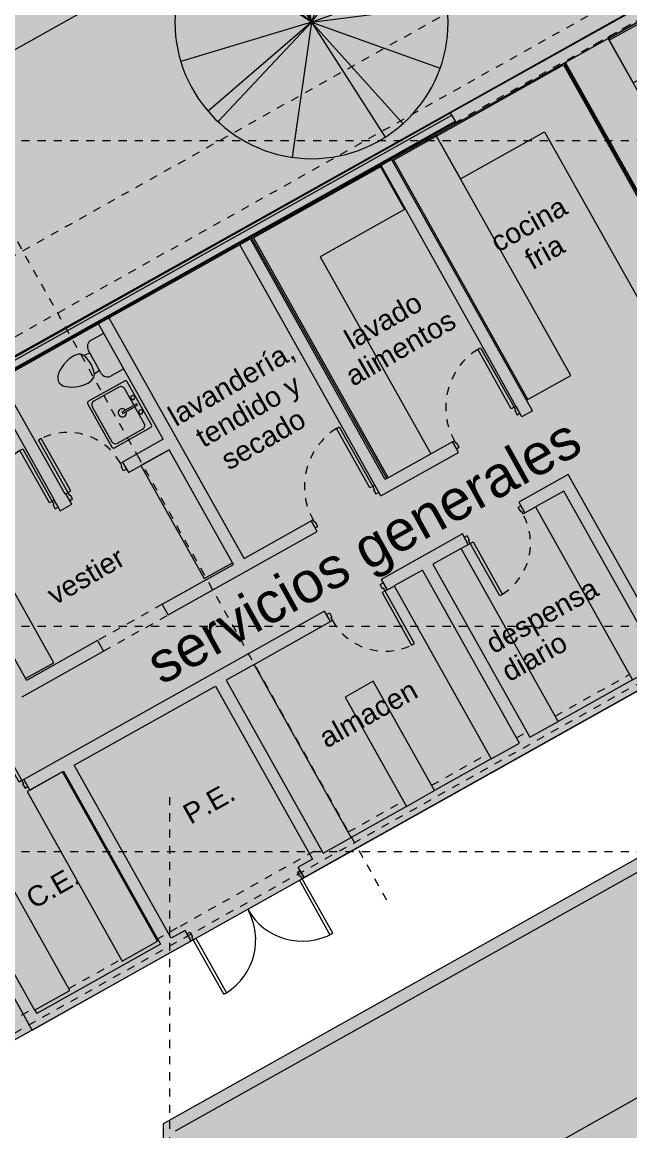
# Model space of a CAD drawing. Header units: metres. Extents: x -11.7 to 73.2, y 41.7 to 99.3.
# Drawn here: x 9.09 to 16.6, y 52.39 to 66.09 of the extents above; entities that cross this region are included whole.
import ezdxf

# ---------------------------------------------------------------- set-up
doc = ezdxf.new("R2010")
doc.units = ezdxf.units.M
for name, pattern in [('LineaDiscontinua-1_5mm', [0.003, 0.0015, -0.0015]), ('LíneaDeRejilla', [0.021, 0.012, -0.003, 0.003, -0.003]), ('Oculto', [0.006, 0.004, -0.002]), ('Overhead', [0.004, 0.0025, -0.0015])]:
    doc.linetypes.add(name, pattern=pattern)
for name, color, linetype, lineweight in [('A-DETL-GENF', 92, 'Continuous', 5), ('A-DETL-LNOC', 90, 'Oculto', 5), ('A-DETL-MEDM', 33, 'Continuous', 13), ('A-FLOR-PROY', 1, 'Overhead', 5), ('A-GENM', 13, 'Continuous', 5), ('A-MUEB', 31, 'Continuous', 5), ('A-MURO', 113, 'Continuous', 9), ('A-MURO-ACHU', 111, 'Continuous', 9), ('A-PISO', 51, 'Continuous', 9), ('A-PISO-ACHU', 8, 'Continuous', 9), ('A-PSAJ-ARBOL', 71, 'Continuous', 5), ('A-PUER', 31, 'Continuous', 5), ('A-PUER-MARC', 31, 'Continuous', 9), ('A-TEXT-NOTA', 2, 'Continuous', 5), ('A-VENT', 1, 'Continuous', 5), ('A-WALL', 113, 'Continuous', 18), ('H-HID-APAR', 6, 'Continuous', 5), ('S-REJI', 1, 'Continuous', 5)]:
    doc.layers.add(name, color=color, linetype=linetype, lineweight=lineweight)
doc.styles.add('Arial', font='Arial.ttf', dxfattribs={"height": 0.5})
doc.styles.add('Arial_3', font='Arial.ttf', dxfattribs={"height": 0.25})

# ---------------------------------------------------------------- blocks, each defined once
blk = doc.blocks.new('M_RPC Tree - Deciduous - Scarlet Oak - 6 mts-1356157-Nivel 1')
at = {"layer": 'A-PSAJ-ARBOL'}
for q in [(-0.239, 1.669), (-0.539, 1.598), (0.634, 1.563), (-0.848, 1.458), (1.032, 1.334), (-1.323, 1.046), (-1.409, 0.927), (1.585, 0.575), (1.673, 0.215), (-1.615, -0.485), (-1.277, -1.101), (-1.155, -1.229), (-0.24, -1.669), (0.91, -1.42), (1.129, -1.253), (1.587, -0.57)]:
    blk.add_line((0, 0), q, dxfattribs=at)
for start, end in [(360, 180), (180, 360)]:
    blk.add_arc((0, 0), 1.687, start, end, dxfattribs=at)
blk = doc.blocks.new('Puerta-Batiente-HojaLisa - 900x2200-1042010-Nivel 1')
at = {"layer": 'A-PUER'}
for p, q in [((-0.422, -0.919), (-0.422, -0.075)), ((-0.422, -0.075), (-0.382, -0.075)), ((-0.382, -0.075), (-0.382, -0.919)), ((-0.382, -0.919), (-0.422, -0.919))]:
    blk.add_line(p, q, dxfattribs=at)
at = {"layer": 'A-PUER', "linetype": 'LineaDiscontinua-1_5mm'}
blk.add_arc((-0.422, -0.075), 0.844, 272.7165, 0, dxfattribs=at)
at = {"layer": 'A-PUER-MARC'}
for p, q in [((-0.41, 0.025), (-0.45, 0.025)), ((-0.45, 0.025), (-0.45, -0.075)), ((-0.41, -0.035), (-0.41, 0.025)), ((0.45, 0.025), (0.41, 0.025)), ((0.41, 0.025), (0.41, -0.035)), ((0.45, -0.075), (0.45, 0.025)), ((-0.45, -0.075), (-0.422, -0.075)), ((-0.422, -0.075), (-0.422, -0.035)), ((-0.422, -0.035), (-0.41, -0.035)), ((0.41, -0.035), (0.422, -0.035)), ((0.422, -0.035), (0.422, -0.075)), ((0.422, -0.075), (0.45, -0.075))]:
    blk.add_line(p, q, dxfattribs=at)
blk = doc.blocks.new('Puerta-Batiente-HojaLisa - 800x2200-V6-Nivel 1')
at = {"layer": 'A-PUER'}
for p, q in [((-0.372, -0.819), (-0.372, -0.075)), ((-0.372, -0.075), (-0.332, -0.075)), ((-0.332, -0.075), (-0.332, -0.819)), ((-0.332, -0.819), (-0.372, -0.819))]:
    blk.add_line(p, q, dxfattribs=at)
at = {"layer": 'A-PUER', "linetype": 'LineaDiscontinua-1_5mm'}
blk.add_arc((-0.372, -0.075), 0.744, 273.0819, 0, dxfattribs=at)
at = {"layer": 'A-PUER-MARC'}
for p, q in [((-0.36, 0.025), (-0.4, 0.025)), ((-0.4, 0.025), (-0.4, -0.075)), ((-0.36, -0.035), (-0.36, 0.025)), ((0.4, 0.025), (0.36, 0.025)), ((0.36, 0.025), (0.36, -0.035)), ((0.4, -0.075), (0.4, 0.025)), ((-0.4, -0.075), (-0.372, -0.075)), ((-0.372, -0.075), (-0.372, -0.035)), ((-0.372, -0.035), (-0.36, -0.035)), ((0.36, -0.035), (0.372, -0.035)), ((0.372, -0.035), (0.372, -0.075)), ((0.372, -0.075), (0.4, -0.075))]:
    blk.add_line(p, q, dxfattribs=at)
blk = doc.blocks.new('Puerta-Batiente-HojaLisa - 900x1_400 Discapacitados-1536111-Nivel 1')
at = {"layer": 'A-PUER'}
for p, q in [((-0.422, -0.919), (-0.422, -0.075)), ((-0.422, -0.075), (-0.382, -0.075)), ((-0.382, -0.075), (-0.382, -0.919)), ((-0.382, -0.919), (-0.422, -0.919))]:
    blk.add_line(p, q, dxfattribs=at)
at = {"layer": 'A-PUER', "linetype": 'LineaDiscontinua-1_5mm'}
blk.add_arc((-0.422, -0.075), 0.844, 272.7165, 0, dxfattribs=at)
at = {"layer": 'A-PUER-MARC'}
for p, q in [((-0.41, 0.025), (-0.45, 0.025)), ((-0.45, 0.025), (-0.45, -0.075)), ((-0.41, -0.035), (-0.41, 0.025)), ((0.45, 0.025), (0.41, 0.025)), ((0.41, 0.025), (0.41, -0.035)), ((0.45, -0.075), (0.45, 0.025)), ((-0.45, -0.075), (-0.422, -0.075)), ((-0.422, -0.075), (-0.422, -0.035)), ((-0.422, -0.035), (-0.41, -0.035)), ((0.41, -0.035), (0.422, -0.035)), ((0.422, -0.035), (0.422, -0.075)), ((0.422, -0.075), (0.45, -0.075))]:
    blk.add_line(p, q, dxfattribs=at)
blk = doc.blocks.new('M_Opening-Door - 0915 x 2134mm-1638094-Nivel 1')
at = {"layer": 'A-DETL-GENF', "linetype": 'Overhead'}
for p, q in [((0.449, 0.075), (-0.466, 0.075)), ((-0.466, -0.075), (0.449, -0.075))]:
    blk.add_line(p, q, dxfattribs=at)
at = {"layer": 'A-DETL-MEDM'}
for p, q in [((-0.466, 0.075), (-0.466, -0.075)), ((0.449, -0.075), (0.449, 0.075))]:
    blk.add_line(p, q, dxfattribs=at)
blk = doc.blocks.new('Puerta-Batiente-HojaLisa - 800x2200-1180584-Nivel 1')
at = {"layer": 'A-PUER'}
for p, q in [((-0.332, 0.819), (-0.372, 0.819)), ((-0.372, 0.819), (-0.372, 0.075)), ((-0.332, 0.075), (-0.332, 0.819)), ((-0.372, 0.075), (-0.332, 0.075))]:
    blk.add_line(p, q, dxfattribs=at)
at = {"layer": 'A-PUER', "linetype": 'LineaDiscontinua-1_5mm'}
blk.add_arc((-0.372, 0.075), 0.744, 360, 86.9181, dxfattribs=at)
at = {"layer": 'A-PUER-MARC'}
for p, q in [((-0.4, -0.025), (-0.4, 0.075)), ((-0.4, 0.075), (-0.372, 0.075)), ((-0.372, 0.075), (-0.372, 0.035)), ((-0.372, 0.035), (-0.36, 0.035)), ((-0.36, 0.035), (-0.36, -0.025)), ((0.36, 0.035), (0.372, 0.035)), ((0.36, -0.025), (0.36, 0.035)), ((0.372, 0.035), (0.372, 0.075)), ((0.372, 0.075), (0.4, 0.075)), ((0.4, 0.075), (0.4, -0.025)), ((-0.36, -0.025), (-0.4, -0.025)), ((0.4, -0.025), (0.36, -0.025))]:
    blk.add_line(p, q, dxfattribs=at)
blk = doc.blocks.new('M_Toilet-Domestic-3D - M_Toilet-Domestic-3D-V30-Nivel 1')
at = {"layer": 'H-HID-APAR'}
for p, q in [((-0.253, 0.298), (-0.253, 0.474)), ((0.253, 0.474), (0.253, 0.298)), ((0.159, 0.204), (-0.159, 0.204)), ((-0.123, 0.204), (-0.132, 0.127)), ((-0.097, 0.14), (-0.132, 0.127)), ((-0.025, 0.152), (-0.097, 0.14)), ((0.025, 0.152), (-0.025, 0.152)), ((0.097, 0.14), (0.025, 0.152)), ((0.132, 0.127), (0.097, 0.14)), ((0.123, 0.204), (0.132, 0.127)), ((-0.188, 0.025), (-0.191, 0)), ((-0.191, 0), (-0.186, -0.051)), ((-0.184, 0.051), (-0.188, 0.025)), ((-0.177, 0.076), (-0.184, 0.051)), ((-0.163, 0.102), (-0.177, 0.076)), ((-0.132, 0.127), (-0.163, 0.102)), ((0.163, 0.102), (0.132, 0.127)), ((0.177, 0.076), (0.163, 0.102)), ((0.184, 0.051), (0.177, 0.076)), ((0.188, 0.025), (0.184, 0.051)), ((0.186, -0.051), (0.191, 0)), ((0.191, 0), (0.188, 0.025)), ((-0.186, -0.051), (-0.172, -0.102)), ((-0.172, -0.102), (-0.154, -0.152)), ((0.154, -0.152), (0.172, -0.102)), ((0.172, -0.102), (0.186, -0.051)), ((-0.154, -0.152), (-0.13, -0.203)), ((-0.13, -0.203), (-0.095, -0.254)), ((-0.095, -0.254), (-0.07, -0.279)), ((0.07, -0.279), (0.095, -0.254)), ((0.095, -0.254), (0.13, -0.203)), ((0.13, -0.203), (0.154, -0.152)), ((-0.07, -0.279), (-0.048, -0.292)), ((-0.048, -0.292), (-0.013, -0.305)), ((-0.013, -0.305), (0.013, -0.305)), ((0.013, -0.305), (0.048, -0.292)), ((0.048, -0.292), (0.07, -0.279))]:
    blk.add_line(p, q, dxfattribs=at)
for centre, start, end in [((-0.159, 0.298), 180, 270), ((0.159, 0.298), 270, 360)]:
    blk.add_arc(centre, 0.0946, start, end, dxfattribs=at)
blk = doc.blocks.new('M_Sink-Single-2D - 660 x 560mm-V9-Nivel 1')
at = {"layer": 'H-HID-APAR'}
for p, q in [((0.002, 0.65), (0.002, 0.14)), ((0.002, 0.65), (0.002, 0.14)), ((0.636, 0.675), (0.027, 0.675)), ((0.636, 0.675), (0.027, 0.675)), ((0.033, 0.592), (0.033, 0.236)), ((0.579, 0.643), (0.084, 0.643)), ((0.63, 0.236), (0.63, 0.592)), ((0.662, 0.14), (0.662, 0.65)), ((0.662, 0.14), (0.662, 0.65)), ((0.341, 0.356), (0.322, 0.356)), ((0.322, 0.356), (0.322, 0.147)), ((0.341, 0.147), (0.341, 0.356)), ((0.084, 0.185), (0.322, 0.185)), ((0.322, 0.147), (0.341, 0.147)), ((0.341, 0.185), (0.579, 0.185)), ((0.027, 0.115), (0.636, 0.115)), ((0.027, 0.115), (0.636, 0.115))]:
    blk.add_line(p, q, dxfattribs=at)
for centre, radius, start, end in [((0.027, 0.65), 0.0254, 90, 180), ((0.027, 0.65), 0.0254, 90, 180), ((0.084, 0.592), 0.0508, 90, 180), ((0.579, 0.592), 0.0508, 360, 90), ((0.636, 0.65), 0.0254, 0, 90), ((0.636, 0.65), 0.0254, 0, 90), ((0.332, 0.356), 0.0508, 360, 180), ((0.332, 0.356), 0.0508, 180, 259.1931), ((0.332, 0.356), 0.0508, 280.8069, 0), ((0.027, 0.14), 0.0254, 180, 270), ((0.027, 0.14), 0.0254, 180, 270), ((0.084, 0.236), 0.0508, 180, 270), ((0.23, 0.15), 0.0254, 360, 180), ((0.23, 0.15), 0.0254, 180, 0), ((0.433, 0.15), 0.0254, 360, 180), ((0.433, 0.15), 0.0254, 180, 360), ((0.579, 0.236), 0.0508, 270, 0), ((0.636, 0.14), 0.0254, 270, 360), ((0.636, 0.14), 0.0254, 270, 0)]:
    blk.add_arc(centre, radius, start, end, dxfattribs=at)
blk = doc.blocks.new('Puerta-Batiente-2Cuerpos-HojaEnCelosia - 1600x2200-1638897-Nivel 1')
at = {"layer": 'A-PUER'}
for p, q in [((-0.772, -0.847), (-0.772, -0.075)), ((-0.772, -0.075), (-0.732, -0.075)), ((-0.732, -0.075), (-0.732, -0.847)), ((0.732, -0.075), (0.732, -0.847)), ((0.772, -0.847), (0.772, -0.075)), ((-0.732, -0.847), (-0.772, -0.847)), ((0.732, -0.847), (0.772, -0.847))]:
    blk.add_line(p, q, dxfattribs=at)
for centre, start, end in [((-0.772, -0.075), 270, 0), ((0.772, -0.075), 180, 270)]:
    blk.add_arc(centre, 0.772, start, end, dxfattribs=at)
at = {"layer": 'A-PUER-MARC'}
for p, q in [((-0.8, 0.025), (-0.76, 0.025)), ((-0.8, -0.075), (-0.8, 0.025)), ((-0.76, 0.025), (-0.76, -0.035)), ((0.76, 0.025), (0.8, 0.025)), ((0.76, -0.035), (0.76, 0.025)), ((0.8, 0.025), (0.8, -0.075)), ((-0.772, -0.075), (-0.8, -0.075)), ((-0.772, -0.035), (-0.772, -0.075)), ((-0.76, -0.035), (-0.772, -0.035)), ((0.772, -0.035), (0.76, -0.035)), ((0.772, -0.075), (0.772, -0.035)), ((0.8, -0.075), (0.772, -0.075))]:
    blk.add_line(p, q, dxfattribs=at)
blk = doc.blocks.new('M_Counter Top-L Shaped - 600mm Depth-1771570-Nivel 1')
at = {"layer": 'A-MUEB'}
for p, q in [((2.202, 0), (-1.2, 0)), ((-1.2, 0), (-1.2, -3.997)), ((2.202, -0.625), (2.202, 0)), ((-1.181, -3.997), (-1.181, -0.019)), ((-1.181, -0.019), (2.202, -0.019)), ((-0.575, -3.997), (-0.575, -0.625)), ((-0.575, -0.625), (2.202, -0.625)), ((-1.2, -3.997), (-0.575, -3.997))]:
    blk.add_line(p, q, dxfattribs=at)
blk = doc.blocks.new('M_Counter Top - 600mm Depth-1647133-Nivel 1')
at = {"layer": 'A-MUEB'}
for p, q in [((2.204, 0), (-1.2, 0)), ((-1.2, 0), (-1.2, -0.625)), ((2.204, -0.625), (2.204, 0)), ((-1.2, -0.019), (2.204, -0.019)), ((-1.2, -0.625), (2.204, -0.625))]:
    blk.add_line(p, q, dxfattribs=at)
blk = doc.blocks.new('M_Counter Top-L Shaped - 600mm Depth-1647107-Nivel 1')
at = {"layer": 'A-MUEB'}
for p, q in [((2.211, 0), (-1.195, 0)), ((2.211, -0.625), (2.211, 0)), ((-1.181, -1.815), (-1.181, -0.019)), ((-1.181, -0.019), (2.211, -0.019)), ((-0.575, -1.815), (-0.575, -0.625)), ((-0.575, -0.625), (2.211, -0.625)), ((-1.195, -1.815), (-0.575, -1.815))]:
    blk.add_line(p, q, dxfattribs=at)
blk = doc.blocks.new('M_Counter Top - 600mm Depth-1647072-Nivel 1')
at = {"layer": 'A-MUEB'}
for p, q in [((-1.2, 0), (-1.2, -0.625)), ((2.191, -0.625), (2.191, 0)), ((-1.2, -0.019), (2.191, -0.019)), ((-1.2, -0.625), (2.191, -0.625))]:
    blk.add_line(p, q, dxfattribs=at)
blk = doc.blocks.new('M_Counter Top-L Shaped - 600mm Depth-1645287-Nivel 1')
at = {"layer": 'A-MUEB'}
for p, q in [((-1.181, 1.965), (-1.181, 0.019)), ((-0.575, 1.965), (-0.575, 0.625)), ((-0.575, 0.625), (1.25, 0.625)), ((1.25, 0.625), (1.25, 0)), ((-1.181, 0.019), (1.25, 0.019))]:
    blk.add_line(p, q, dxfattribs=at)
blk = doc.blocks.new('M_Counter Top-L Shaped - 600mm Depth-1647032-Nivel 1')
at = {"layer": 'A-MUEB'}
for p, q in [((-1.189, 1.815), (-0.575, 1.815)), ((-1.181, 1.815), (-1.181, 0.019)), ((-0.575, 1.815), (-0.575, 0.625)), ((-0.575, 0.625), (2.218, 0.625)), ((2.218, 0), (-1.189, 0)), ((-1.181, 0.019), (2.218, 0.019))]:
    blk.add_line(p, q, dxfattribs=at)
blk = doc.blocks.new('Ventana-1Cuerpo-Proyectante - 1000x500-1741206-Nivel 1')
at = {"layer": 'A-VENT'}
for p, q in [((-0.5, 0.075), (0.5, 0.075)), ((-0.5, 0.075), (-0.5, 0.045)), ((-0.5, 0.045), (0.5, 0.045)), ((0.5, 0.045), (0.5, 0.075))]:
    blk.add_line(p, q, dxfattribs=at)
blk = doc.blocks.new('Mueble-LinosNOind parametrizado - Mueble-LinosNOind parametrizado-1646237-Nivel 1')
at = {"layer": 'A-DETL-GENF'}
blk.add_hatch(color=256, dxfattribs=at).paths.add_polyline_path([(2.45, -0.4), (2.45, 0), (0, 0), (0, -0.4), (2.397, -0.4)], flags=0)
for p, q in [((2.45, 0), (0, 0)), ((0, 0), (0, -0.4)), ((2.45, -0.4), (2.45, 0)), ((0, -0.4), (2.45, -0.4))]:
    blk.add_line(p, q, dxfattribs=at)
blk = doc.blocks.new('Mueble-LinosNOind parametrizado - Mueble-LinosNOind parametrizado 2-1646648-Nivel 1')
at = {"layer": 'A-DETL-GENF'}
blk.add_hatch(color=256, dxfattribs=at).paths.add_polyline_path([(1.55, -0.4), (1.55, 0), (0, 0), (0, -0.4), (1.43, -0.4)], flags=0)
for p, q in [((1.55, 0), (0, 0)), ((0, 0), (0, -0.4)), ((1.55, -0.4), (1.55, 0)), ((0, -0.4), (1.55, -0.4))]:
    blk.add_line(p, q, dxfattribs=at)
blk = doc.blocks.new('Mueble-LinosNOind parametrizado - tableros electricos-1646737-Nivel 1')
at = {"layer": 'A-DETL-GENF'}
blk.add_hatch(color=256, dxfattribs=at).paths.add_polyline_path([(2.4, -0.5), (2.4, 0), (0, 0), (0, -0.5), (2.16, -0.5)], flags=0)
for p, q in [((2.4, 0), (0, 0)), ((0, 0), (0, -0.5)), ((2.4, -0.5), (2.4, 0)), ((0, -0.5), (2.4, -0.5))]:
    blk.add_line(p, q, dxfattribs=at)
blk = doc.blocks.new('Mueble-LinosNOind parametrizado - lockers-1646864-Nivel 1')
at = {"layer": 'A-DETL-GENF'}
blk.add_hatch(color=256, dxfattribs=at).paths.add_polyline_path([(1.6, -0.4), (1.6, 0), (0, 0), (0, -0.4), (1.516, -0.4)], flags=0)
for p, q in [((1.6, 0), (0, 0)), ((0, 0), (0, -0.4)), ((1.6, -0.4), (1.6, 0)), ((0, -0.4), (1.6, -0.4))]:
    blk.add_line(p, q, dxfattribs=at)

msp = doc.modelspace()

# ---------------------------------------------------------------- hatches: boundary and pattern name
at = {"layer": 'A-DETL-GENF'}
h = msp.add_hatch(color=7, dxfattribs=at)
h.paths.add_polyline_path([(4.917, 51.393), (7.972, 53.105), (7.582, 53.801), (6.404, 53.141), (6.493, 52.981), (6.45, 52.957), (6.336, 53.16), (7.558, 53.845), (7.167, 54.542), (5.99, 53.88), (6.086, 53.708), (6.043, 53.684), (5.922, 53.899), (7.273, 54.659), (8.173, 53.053), (12.576, 55.522), (12.502, 55.653), (12.677, 55.751), (11.479, 57.888), (9.734, 56.91), (10.932, 54.773), (11.107, 54.871), (11.18, 54.74), (9.215, 53.638), (7.869, 56.039), (8.417, 56.344), (8.49, 56.213), (8.509, 56.221), (9.682, 54.127), (9.25, 53.883), (9.272, 53.843), (10.802, 54.7), (9.604, 56.837), (9.188, 56.604), (9.114, 56.735), (12.827, 58.816), (12.9, 58.685), (11.959, 58.157), (13.157, 56.02), (13.837, 56.401), (13.079, 57.754), (13.428, 57.949), (14.186, 56.597), (14.884, 56.988), (13.686, 59.125), (13.598, 59.076), (13.524, 59.207), (14.528, 59.769), (14.601, 59.638), (14.514, 59.589), (15.712, 57.452), (16.628, 57.966), (15.43, 60.103), (15.299, 60.029), (15.225, 60.16), (15.836, 60.503), (17.107, 58.235), (18.821, 59.195), (17.55, 61.463), (17.681, 61.537), (18.952, 59.269), (20.806, 60.308), (20.5, 60.853), (20.631, 60.926), (20.937, 60.381), (22.18, 61.078), (20.982, 63.215), (19.739, 62.518), (20.191, 61.711), (20.06, 61.638), (19.535, 62.576), (21.039, 63.419), (22.311, 61.151), (25.037, 62.679), (23.839, 64.816), (21.898, 63.728), (21.824, 63.859), (23.895, 65.022), (23.455, 65.807), (22.91, 65.502), (22.837, 65.633), (23.382, 65.938), (21.638, 69.049), (1.261, 57.633), (1.268, 57.62), (2.145, 58.112), (2.219, 57.981), (1.462, 57.557), (2.834, 55.108), (3.003, 55.203), (3.028, 55.16), (2.859, 55.065), (3.347, 54.193), (4.816, 54.994), (4.292, 55.929), (6.019, 56.896), (6.833, 55.444), (6.702, 55.371), (5.962, 56.692), (5.244, 56.29), (5.738, 55.408), (5.766, 55.423), (5.79, 55.379), (5.546, 55.242), (5.521, 55.286), (5.695, 55.383), (5.201, 56.265), (4.496, 55.868), (5.021, 54.935), (3.421, 54.062), (4.18, 52.708), (4.616, 52.953), (4.64, 52.909), (4.204, 52.664), (4.547, 52.054), (4.982, 52.299), (5.007, 52.255), (4.571, 52.01), (4.857, 51.501)], flags=0)
h.paths.add_polyline_path([(10.327, 54.491), (9.153, 56.584), (9.589, 56.829), (10.763, 54.735), (10.699, 54.7)], flags=0)
h.paths.add_polyline_path([(4.052, 54.583), (3.559, 55.458), (3.55, 55.454), (3.526, 55.497), (3.769, 55.634), (3.794, 55.591), (3.602, 55.483), (4.095, 54.607)], flags=0)
h.paths.add_polyline_path([(6.313, 55.674), (6.288, 55.717), (6.445, 55.805), (6.47, 55.762), (6.337, 55.687)], flags=0)
h.paths.add_polyline_path([(7.429, 56.824), (6.621, 58.265), (6.624, 58.266), (6.551, 58.397), (6.547, 58.397), (5.69, 59.927), (5.708, 59.937), (5.634, 60.068), (5.748, 60.13), (7.486, 57.028), (8.235, 57.448), (8.308, 57.317), (7.472, 56.848)], flags=0)
h.paths.add_polyline_path([(4.108, 57.11), (4.083, 57.153), (5.308, 57.839), (5.332, 57.795), (4.127, 57.12)], flags=0)
h.paths.add_polyline_path([(15.363, 57.257), (15.363, 57.257), (15.363, 57.257)], flags=0)
h.paths.add_polyline_path([(5.448, 57.607), (4.517, 59.269), (4.648, 59.343), (5.506, 57.812), (5.766, 57.957), (5.839, 57.826), (5.498, 57.635)], flags=0)
h.paths.add_polyline_path([(3.79, 57.677), (3.668, 57.895), (3.712, 57.919), (3.713, 57.917), (4.9, 58.585), (4.924, 58.541), (3.737, 57.873), (3.834, 57.701)], flags=0)
h.paths.add_polyline_path([(9.093, 57.757), (9.02, 57.888), (9.015, 57.888), (7.35, 60.857), (7.482, 60.929), (8.279, 59.507), (8.79, 59.794), (8.864, 59.663), (8.701, 59.572), (9.483, 58.176), (9.134, 57.981), (9.147, 57.959), (10.025, 58.451), (10.098, 58.32), (9.114, 57.769)], flags=0)
h.paths.add_polyline_path([(3.407, 58.36), (3.285, 58.579), (3.329, 58.603), (3.451, 58.384)], flags=0)
h.paths.add_polyline_path([(10.897, 58.768), (10.823, 58.899), (11.702, 59.391), (11.689, 59.411), (11.341, 59.216), (10.559, 60.612), (10.404, 60.527), (10.33, 60.657), (10.834, 60.939), (10.036, 62.363), (10.167, 62.436), (11.832, 59.464), (12.661, 59.929), (12.734, 59.798), (10.982, 58.816)], flags=0)
h.paths.add_polyline_path([(9.561, 60.054), (9.488, 60.185), (9.491, 60.187), (8.693, 61.61), (8.823, 61.683), (9.622, 60.26), (9.633, 60.266), (9.706, 60.135), (9.622, 60.088)], flags=0)
h.paths.add_polyline_path([(13.52, 60.238), (11.78, 63.341), (11.911, 63.414), (13.577, 60.442), (14.406, 60.907), (14.479, 60.776), (13.577, 60.27)], flags=0)
h.paths.add_polyline_path([(15.264, 61.217), (13.525, 64.319), (13.656, 64.392), (15.395, 61.29)], flags=0)
h.paths.add_polyline_path([(14.456, 64.841), (14.383, 64.972), (17.211, 66.557), (17.285, 66.426), (14.503, 64.867)], flags=0)
h = msp.add_hatch(color=7, dxfattribs=at)
h.paths.add_polyline_path([(31.416, 54.567), (31.566, 54.567), (31.566, 54.467), (31.416, 54.467)], flags=0)
h.paths.add_polyline_path([(19.166, 54.567), (19.316, 54.567), (19.316, 54.467), (19.166, 54.467)], flags=0)
h.paths.add_polyline_path([(17.366, 54.567), (17.366, 54.467), (17.216, 54.467), (17.216, 54.567), (17.266, 54.567)], flags=0)
h.paths.add_polyline_path([(25.491, 48.267), (28.891, 48.267), (28.891, 48.402), (29.466, 48.402), (29.466, 51.062), (29.616, 51.062), (29.616, 48.402), (31.416, 48.402), (31.416, 50.162), (31.566, 50.162), (31.566, 48.267), (36.066, 48.267), (36.066, 48.417), (36.581, 48.417), (36.581, 48.267), (36.701, 48.267), (36.701, 55.917), (36.581, 55.917), (36.581, 55.767), (31.566, 55.767), (31.566, 55.467), (31.416, 55.467), (31.416, 54.567), (29.616, 54.567), (29.616, 55.467), (29.466, 55.467), (29.466, 55.767), (24.466, 55.767), (24.466, 48.342), (24.316, 48.342), (24.316, 55.767), (19.316, 55.767), (19.316, 55.467), (19.166, 55.467), (19.166, 54.567), (17.366, 54.567), (17.366, 55.467), (17.216, 55.467), (17.216, 55.767), (17.003, 55.767), (10.985, 52.394), (10.985, 48.417), (12.816, 48.417), (12.816, 48.267), (17.216, 48.267), (17.216, 51.062), (17.366, 51.062), (17.366, 48.402), (19.166, 48.402), (19.166, 50.162), (19.316, 50.162), (19.316, 48.402), (19.841, 48.402), (19.841, 48.267), (25.441, 48.267)], flags=0)
h.paths.add_polyline_path([(19.316, 50.962), (19.166, 50.962), (19.166, 53.677), (19.316, 53.677), (19.316, 51.062)], flags=0)
h.paths.add_polyline_path([(31.566, 50.962), (31.416, 50.962), (31.416, 53.677), (31.566, 53.677), (31.566, 51.062)], flags=0)
h.paths.add_polyline_path([(17.216, 51.862), (17.216, 53.677), (17.366, 53.677), (17.366, 51.862), (17.266, 51.862)], flags=0)
h.paths.add_polyline_path([(29.616, 51.862), (29.466, 51.862), (29.466, 53.677), (29.616, 53.677), (29.616, 52.471)], flags=0)
h.paths.add_polyline_path([(29.616, 54.467), (29.466, 54.467), (29.466, 54.567), (29.616, 54.567)], flags=0)
at = {"layer": 'A-MURO-ACHU'}
for points in [[(15.666, 65.519), (17.285, 66.426), (17.211, 66.557), (15.594, 65.651), (15.628, 65.589)], [(13.648, 64.1), (13.778, 64.173), (13.656, 64.392), (13.525, 64.319), (13.584, 64.213)], [(15.264, 61.217), (15.395, 61.29), (13.778, 64.173), (13.648, 64.1), (15.15, 61.42)], [(11.903, 63.122), (12.034, 63.195), (11.911, 63.414), (11.78, 63.341), (11.839, 63.235)], [(13.446, 60.369), (13.577, 60.442), (12.034, 63.195), (11.903, 63.122), (12.823, 61.481)], [(10.158, 62.144), (10.289, 62.218), (10.167, 62.436), (10.036, 62.363), (10.142, 62.173)], [(11.702, 59.391), (11.832, 59.464), (10.289, 62.218), (10.158, 62.144), (11.69, 59.412)], [(9.491, 60.187), (9.622, 60.26), (8.946, 61.465), (8.815, 61.391), (9.479, 60.208)], [(9.016, 57.886), (9.147, 57.959), (7.603, 60.712), (7.473, 60.639), (8.962, 57.981)], [(16.977, 58.161), (17.107, 58.235), (15.836, 60.503), (15.705, 60.429), (16.955, 58.2)], [(15.233, 57.184), (15.363, 57.257), (14.165, 59.394), (14.035, 59.321), (15.232, 57.185)], [(12.677, 55.751), (12.808, 55.824), (11.61, 57.962), (11.479, 57.888), (12.668, 55.767)], [(10.802, 54.7), (10.932, 54.773), (9.734, 56.91), (9.604, 56.837), (10.763, 54.769)], [(10.985, 52.394), (17.003, 55.767), (16.696, 55.767), (10.985, 52.566), (10.985, 52.471)], [(10.835, 47.467), (10.985, 47.468), (10.985, 52.566), (10.835, 52.482), (10.835, 47.468)]]:
    msp.add_hatch(color=256, dxfattribs=at).paths.add_polyline_path(points, flags=0)
h = msp.add_hatch(color=256, dxfattribs=at)
h.paths.add_polyline_path([(1.331, 57.483), (2.219, 57.981), (2.145, 58.112), (1.258, 57.614), (1.29, 57.557)], flags=0)
h.paths.add_polyline_path([(5.708, 59.937), (5.821, 60), (5.745, 60.13), (5.634, 60.068), (5.693, 59.963)], flags=0)
h.paths.add_polyline_path([(14.456, 64.841), (15.666, 65.519), (15.594, 65.651), (14.383, 64.972), (14.442, 64.867)], flags=0)
h = msp.add_hatch(color=256, dxfattribs=at)
h.paths.add_polyline_path([(9.215, 53.638), (11.18, 54.74), (11.107, 54.871), (9.141, 53.769)], flags=0)
h.paths.add_polyline_path([(12.576, 55.522), (25.11, 62.548), (25.037, 62.679), (12.502, 55.653)], flags=0)
h = msp.add_hatch(color=256, dxfattribs=at)
h.paths.add_polyline_path([(7.56, 56.897), (8.308, 57.317), (8.235, 57.448), (7.486, 57.028)], flags=0)
h.paths.add_polyline_path([(9.093, 57.757), (10.098, 58.32), (10.025, 58.451), (9.02, 57.888), (9.026, 57.877)], flags=0)
h.paths.add_polyline_path([(10.897, 58.768), (12.734, 59.798), (12.661, 59.929), (10.823, 58.899), (10.87, 58.816)], flags=0)
h.paths.add_polyline_path([(13.52, 60.238), (14.479, 60.776), (14.406, 60.907), (13.446, 60.369)], flags=0)
h = msp.add_hatch(color=256, dxfattribs=at)
h.paths.add_polyline_path([(8.352, 59.376), (8.864, 59.663), (8.79, 59.794), (8.279, 59.507)], flags=0)
h.paths.add_polyline_path([(9.561, 60.054), (9.706, 60.135), (9.633, 60.266), (9.488, 60.185), (9.491, 60.181)], flags=0)
h.paths.add_polyline_path([(10.404, 60.527), (10.907, 60.809), (10.834, 60.939), (10.33, 60.657)], flags=0)
h = msp.add_hatch(color=256, dxfattribs=at)
h.paths.add_polyline_path([(14.165, 59.394), (14.601, 59.638), (14.528, 59.769), (14.091, 59.525)], flags=0)
h.paths.add_polyline_path([(15.299, 60.029), (15.779, 60.298), (15.705, 60.429), (15.225, 60.16)], flags=0)
h = msp.add_hatch(color=256, dxfattribs=at)
h.paths.add_polyline_path([(9.141, 53.769), (9.272, 53.843), (9.249, 53.884), (9.246, 53.883), (8.073, 55.976), (8.074, 55.98), (8, 56.112), (7.869, 56.039), (9.078, 53.883)], flags=0)
h.paths.add_polyline_path([(7.429, 56.824), (7.56, 56.897), (5.943, 59.781), (5.812, 59.708), (6.548, 58.396), (6.551, 58.397), (6.624, 58.266), (6.621, 58.265), (7.314, 57.028)], flags=0)
h = msp.add_hatch(color=256, dxfattribs=at)
h.paths.add_polyline_path([(8.074, 55.98), (8.49, 56.213), (8.417, 56.344), (8.001, 56.111), (8.073, 55.982)], flags=0)
h.paths.add_polyline_path([(9.188, 56.604), (12.9, 58.685), (12.827, 58.816), (9.114, 56.735), (9.153, 56.666)], flags=0)
h.paths.add_polyline_path([(13.598, 59.076), (14.165, 59.394), (14.091, 59.525), (13.524, 59.207)], flags=0)
at = {"layer": 'A-PISO-ACHU'}
h = msp.add_hatch(color=256, dxfattribs=at)
h.paths.add_polyline_path([(-5.714, 41.658), (19.599, 41.658), (19.605, 42.464), (40.933, 42.478), (40.946, 41.658), (44.914, 41.658), (44.914, 42.48), (49.914, 42.481), (49.914, 42.473), (54.904, 42.467), (54.904, 41.658), (54.914, 41.658), (54.914, 42.487), (58.671, 42.49), (57.849, 43.512), (57.759, 43.633), (57.679, 43.76), (57.608, 43.893), (57.547, 44.031), (57.497, 44.173), (57.458, 44.319), (57.43, 44.467), (57.413, 44.616), (57.408, 44.767), (57.416, 57.285), (57.416, 79.65), (59.917, 86.617), (59.925, 86.624), (59.917, 86.63), (59.917, 92.022), (59.937, 92.025), (59.938, 92.176), (59.913, 92.171), (59.911, 92.211), (59.893, 92.408), (59.857, 92.628), (59.826, 92.772), (59.775, 92.954), (59.72, 93.115), (59.744, 93.126), (59.671, 93.306), (59.587, 93.481), (59.489, 93.654), (59.488, 93.656), (59.386, 93.814), (59.271, 93.971), (59.146, 94.12), (59.012, 94.261), (58.87, 94.394), (58.719, 94.517), (58.562, 94.631), (58.397, 94.735), (58.227, 94.828), (58.05, 94.911), (57.87, 94.983), (57.685, 95.043), (57.496, 95.092), (57.305, 95.129), (57.079, 95.156), (56.886, 95.167), (56.707, 95.167), (56.506, 95.154), (56.311, 95.129), (56.119, 95.092), (55.93, 95.043), (55.744, 94.983), (55.563, 94.911), (55.393, 94.831), (25.532, 78.496), (-2.224, 62.875), (-2.521, 62.641), (-2.81, 62.398), (-3.092, 62.145), (-3.365, 61.884), (-3.63, 61.615), (-3.887, 61.338), (-4.184, 60.991), (-4.425, 60.691), (-4.656, 60.384), (-4.861, 60.093), (-5.072, 59.772), (-5.273, 59.444), (-5.464, 59.111), (-5.601, 58.856), (-5.77, 58.518), (-5.928, 58.175), (-6.075, 57.827), (-6.227, 57.429), (-6.336, 57.118), (26.988, 75.873), (54.461, 90.902), (54.461, 90.864), (54.482, 90.875), (54.482, 87.45), (54.461, 87.439), (54.461, 46.001), (-5.712, 46.001)], flags=0)
h.paths.add_polyline_path([(67.406, 45.89), (67.409, 50.912), (73.16, 50.909), (73.16, 51.904), (68.416, 51.907), (68.415, 93.643), (68.405, 93.658), (68.398, 93.655), (66.287, 95.202), (66.248, 95.297), (66.229, 95.323), (66.151, 95.451), (66.084, 95.584), (66.026, 95.722), (65.979, 95.864), (65.943, 96.009), (65.938, 96.009), (65.891, 96.157), (65.918, 96.156), (65.916, 97.029), (65.889, 97.163), (69.835, 99.325), (65.321, 99.325), (65.213, 99.199), (65.126, 99.017), (65.053, 98.836), (64.992, 98.651), (64.944, 98.462), (64.907, 98.27), (64.884, 98.083), (64.892, 96.089), (64.918, 95.908), (64.958, 95.718), (65.01, 95.53), (65.075, 95.346), (65.151, 95.167), (65.238, 94.993), (65.337, 94.825), (65.447, 94.664), (65.566, 94.511), (67.438, 93.14), (67.412, 55.141), (65.53, 53.447), (65.421, 53.313), (65.321, 53.172), (65.231, 53.023), (65.157, 52.879), (65.108, 52.773), (65.051, 52.623), (65.004, 52.469), (64.968, 52.313), (64.941, 52.154), (64.926, 51.995), (64.92, 50.253), (64.92, 49.186), (64.917, 49.186), (64.913, 47.95), (64.976, 47.772), (65.051, 47.597), (65.137, 47.428), (65.233, 47.265), (65.34, 47.108), (65.456, 46.957), (65.581, 46.815), (65.715, 46.681), (65.858, 46.555), (66.008, 46.439), (66.165, 46.333), (66.328, 46.236), (66.498, 46.151), (66.672, 46.076), (66.851, 46.012), (67.033, 45.96), (67.218, 45.919)], flags=0)
h.paths.add_polyline_path([(20.152, 57.717), (49.236, 57.717), (49.236, 71.036), (27.997, 59.062), (26.695, 61.379), (20.172, 57.728)], flags=0)
h.paths.add_polyline_path([(-9.942, 67.27), (-9.634, 67.277), (-9.331, 67.295), (-9.026, 67.325), (-8.723, 67.366), (-8.422, 67.419), (22.136, 84.617), (49.022, 99.325), (42.771, 99.325), (20.68, 87.24), (-11.749, 68.989), (-11.749, 67.478), (-11.725, 67.475), (-11.434, 67.435), (-11.123, 67.378), (-10.839, 67.317), (-10.554, 67.291), (-10.248, 67.275)], flags=0)
h = msp.add_hatch(color=256, dxfattribs=at)
h.paths.add_polyline_path([(36.012, 46.001), (54.461, 46.001), (54.461, 47.467), (53.111, 47.467), (53.111, 48.267), (31.566, 48.267), (31.566, 48.252), (28.891, 48.252), (28.891, 48.267), (19.841, 48.267), (19.841, 48.252), (17.216, 48.252), (17.216, 48.267), (12.185, 48.267), (12.185, 47.467), (10.835, 47.468), (10.835, 49.341), (7.078, 47.231), (1.251, 57.627), (54.482, 87.45), (54.482, 90.875), (26.928, 75.839), (-5.708, 57.472), (-5.685, 46.001), (30.706, 46.001)], flags=0)
h.paths.add_polyline_path([(54.311, 47.617), (54.311, 48.267), (53.261, 48.267), (53.261, 47.617)], flags=0)

# ---------------------------------------------------------------- linework, layer by layer
at = {"layer": 'A-DETL-LNOC'}
for p, q in [((0.996, 57.315), (42.169, 80.395)), ((16.149, 65.809), (21.731, 68.939)), ((15.675, 57.518), (16.591, 58.032)), ((15.196, 57.25), (15.326, 57.323)), ((14.149, 56.663), (14.847, 57.054)), ((13.12, 56.086), (13.8, 56.468)), ((11.046, 54.924), (12.771, 55.891)), ((10.75, 54.758), (11.046, 54.924)), ((9.668, 54.152), (10.314, 54.513)), ((-6.617, 45.023), (9.232, 53.907))]:
    msp.add_line(p, q, dxfattribs=at)
at = {"layer": 'A-FLOR-PROY'}
msp.add_line((44.077, 82.871), (-1.628, 57.251), dxfattribs=at)
at = {"layer": 'A-MURO'}
for p, q in [((5.766, 60.104), (14.399, 64.943)), ((6.532, 60.571), (14.383, 64.972)), ((14.448, 64.855), (5.815, 60.016))]:
    msp.add_line(p, q, dxfattribs=at)
at = {"layer": 'A-PISO'}
for p, q in [((1.251, 57.627), (54.482, 87.45)), ((26.988, 75.873), (-6.336, 57.118)), ((25.241, 62.621), (8.173, 53.053)), ((10.985, 49.597), (17.216, 53.101))]:
    msp.add_line(p, q, dxfattribs=at)
at = {"layer": 'A-WALL'}
for p, q in [((17.211, 66.557), (14.383, 64.972)), ((17.285, 66.426), (14.456, 64.841)), ((14.442, 64.867), (14.383, 64.972)), ((15.395, 61.29), (13.656, 64.392)), ((15.264, 61.217), (13.525, 64.319)), ((13.52, 60.238), (11.78, 63.341)), ((13.577, 60.442), (11.911, 63.414)), ((25.241, 62.622), (12.576, 55.522)), ((10.834, 60.939), (10.036, 62.363)), ((11.832, 59.464), (10.167, 62.436)), ((9.622, 60.26), (8.823, 61.683)), ((9.491, 60.187), (8.693, 61.61)), ((15.395, 61.29), (15.264, 61.217)), ((10.834, 60.939), (10.33, 60.657)), ((14.406, 60.907), (13.577, 60.442)), ((14.479, 60.776), (14.406, 60.907)), ((10.404, 60.527), (10.907, 60.809)), ((13.52, 60.238), (14.479, 60.776)), ((10.33, 60.657), (10.404, 60.527)), ((15.836, 60.503), (15.225, 60.16)), ((17.107, 58.235), (15.836, 60.503)), ((9.491, 60.187), (9.488, 60.185)), ((9.488, 60.185), (9.561, 60.054)), ((9.561, 60.054), (9.706, 60.135)), ((9.633, 60.266), (9.622, 60.26)), ((9.706, 60.135), (9.633, 60.266)), ((15.225, 60.16), (15.299, 60.029)), ((15.299, 60.029), (15.43, 60.103)), ((11.832, 59.464), (12.661, 59.929)), ((12.734, 59.798), (12.661, 59.929)), ((10.897, 58.768), (12.734, 59.798)), ((14.528, 59.769), (13.524, 59.207)), ((14.601, 59.638), (14.528, 59.769)), ((14.514, 59.589), (14.601, 59.638)), ((10.823, 58.899), (11.702, 59.391)), ((11.702, 59.391), (11.69, 59.412)), ((13.524, 59.207), (13.598, 59.076)), ((13.598, 59.076), (13.686, 59.125)), ((12.827, 58.816), (9.114, 56.735)), ((12.9, 58.685), (12.827, 58.816)), ((11.959, 58.157), (12.9, 58.685)), ((10.025, 58.451), (9.147, 57.959)), ((9.093, 57.757), (10.098, 58.32)), ((9.147, 57.959), (9.134, 57.981)), ((16.628, 57.966), (15.712, 57.452)), ((9.734, 56.91), (11.479, 57.888)), ((11.479, 57.888), (12.677, 55.751)), ((14.884, 56.988), (14.186, 56.597)), ((10.932, 54.773), (9.734, 56.91)), ((9.114, 56.735), (9.188, 56.604)), ((9.188, 56.604), (9.604, 56.837)), ((9.604, 56.837), (10.802, 54.7)), ((13.837, 56.401), (13.157, 56.02)), ((9.215, 53.638), (7.869, 56.039)), ((16.963, 55.917), (10.835, 52.482)), ((10.985, 52.394), (17.003, 55.767)), ((12.677, 55.751), (12.502, 55.653)), ((12.576, 55.522), (12.502, 55.653)), ((11.107, 54.871), (10.932, 54.773)), ((11.18, 54.74), (11.107, 54.871)), ((9.215, 53.638), (11.18, 54.74)), ((10.802, 54.7), (9.272, 53.843)), ((9.249, 53.884), (9.272, 53.843)), ((10.835, 52.482), (10.835, 47.467))]:
    msp.add_line(p, q, dxfattribs=at)
at = {"layer": 'S-REJI', "linetype": 'LíneaDeRejilla'}
for p, q in [((49.919, 85.137), (-1.877, 56.103)), ((50.427, 76.824), (1.79, 49.561)), ((10.065, 61.544), (7.009, 66.996)), ((50.384, 64.624), (6.753, 64.624)), ((10.54, 60.696), (10.065, 61.544)), ((13.596, 55.244), (10.54, 60.696)), ((50.384, 58.624), (6.753, 58.624)), ((10.91, 56.517), (10.91, 51.46)), ((50.384, 55.842), (6.753, 55.842))]:
    msp.add_line(p, q, dxfattribs=at)

# ---------------------------------------------------------------- block references
at = {"layer": 'A-DETL-GENF', "rotation": 299.2725903057564}
for name, p in [('Mueble-LinosNOind parametrizado - lockers-1646864-Nivel 1', (10.908, 60.808)), ('Mueble-LinosNOind parametrizado - Mueble-LinosNOind parametrizado-1646237-Nivel 1', (15.779, 60.298)), ('Mueble-LinosNOind parametrizado - Mueble-LinosNOind parametrizado-1646237-Nivel 1', (14.514, 59.589)), ('Mueble-LinosNOind parametrizado - lockers-1646864-Nivel 1', (8.701, 59.572)), ('Mueble-LinosNOind parametrizado - Mueble-LinosNOind parametrizado-1646237-Nivel 1', (14.035, 59.321)), ('Mueble-LinosNOind parametrizado - Mueble-LinosNOind parametrizado-1646237-Nivel 1', (11.959, 58.157)), ('Mueble-LinosNOind parametrizado - Mueble-LinosNOind parametrizado 2-1646648-Nivel 1', (13.428, 57.949)), ('Mueble-LinosNOind parametrizado - tableros electricos-1646737-Nivel 1', (9.589, 56.829)), ('Mueble-LinosNOind parametrizado - tableros electricos-1646737-Nivel 1', (8.509, 56.221))]:
    msp.add_blockref(name, p, dxfattribs=at)
at = {"layer": 'A-GENM', "rotation": 29.27259030575702}
msp.add_blockref('M_Opening-Door - 0915 x 2134mm-1638094-Nivel 1', (10.468, 58.614), dxfattribs=at)
at = {"layer": 'A-MUEB'}
for name, p, rotation in [('M_Counter Top-L Shaped - 600mm Depth-1771570-Nivel 1', (20.406, 66.794), 299.2725903057573), ('M_Counter Top - 600mm Depth-1647133-Nivel 1', (16.863, 63.661), 119.2725903057573), ('M_Counter Top-L Shaped - 600mm Depth-1647107-Nivel 1', (16.369, 64.542), 299.2725903057573), ('M_Counter Top - 600mm Depth-1647072-Nivel 1', (14.735, 62.467), 119.2725903057573), ('M_Counter Top-L Shaped - 600mm Depth-1647032-Nivel 1', (12.51, 62.387), 299.2725903057573), ('M_Counter Top-L Shaped - 600mm Depth-1645287-Nivel 1', (18.234, 60.243), 119.2725903065006)]:
    msp.add_blockref(name, p, dxfattribs=dict(at, rotation=rotation))
at = {"layer": 'A-PSAJ-ARBOL'}
msp.add_blockref('M_RPC Tree - Deciduous - Scarlet Oak - 6 mts-1356157-Nivel 1', (12.666, 66.092), dxfattribs=at)
at = {"layer": 'A-PUER'}
for name, p, rotation in [('Puerta-Batiente-HojaLisa - 900x2200-1042010-Nivel 1', (14.835, 61.061), 209.272590305757), ('Puerta-Batiente-HojaLisa - 800x2200-1180584-Nivel 1', (10.018, 60.396), 29.2725903057568), ('Puerta-Batiente-HojaLisa - 900x1_400 Discapacitados-1536111-Nivel 1', (13.09, 60.084), 209.272590305757), ('Puerta-Batiente-HojaLisa - 800x2200-V6-Nivel 1', (9.176, 59.924), 209.2725903057568), ('Puerta-Batiente-HojaLisa - 800x2200-V6-Nivel 1', (14.913, 59.899), 29.27259030575727), ('Puerta-Batiente-HojaLisa - 800x2200-1180584-Nivel 1', (13.212, 58.946), 209.2725903057572), ('Puerta-Batiente-HojaLisa - 800x2200-V6-Nivel 1', (8.802, 56.474), 209.2725903057572), ('Puerta-Batiente-2Cuerpos-HojaEnCelosia - 1600x2200-1638897-Nivel 1', (11.841, 55.197), 29.2725903057568)]:
    msp.add_blockref(name, p, dxfattribs=dict(at, rotation=rotation))
at = {"layer": 'A-VENT', "rotation": 209.2725903057572}
for p in [(13.984, 64.662), (13.111, 64.173), (12.239, 63.684), (11.367, 63.195), (10.494, 62.706), (9.622, 62.217), (8.75, 61.728)]:
    msp.add_blockref('Ventana-1Cuerpo-Proyectante - 1000x500-1741206-Nivel 1', p, dxfattribs=at)
at = {"layer": 'H-HID-APAR'}
for name, p, rotation in [('M_Toilet-Domestic-3D - M_Toilet-Domestic-3D-V30-Nivel 1', (9.81, 61.796), 299.272590305757), ('M_Sink-Single-2D - 660 x 560mm-V9-Nivel 1', (10.802, 61.149), 119.272590305757)]:
    msp.add_blockref(name, p, dxfattribs=dict(at, rotation=rotation))

# ---------------------------------------------------------------- texts
at = {"layer": 'A-TEXT-NOTA', "color": 7, "attachment_point": 1}
for s, insert, char_height, width, rotation, style in [('cocina ', (14.845, 63.46), 0.25, 1.36287, 29.2424, 'Arial_3'), ('fria', (15.27, 63.243), 0.25, 0.60127, 29.2424, 'Arial_3'), ('lavado ', (13.042, 62.254), 0.25, 1.36287, 29.9571, 'Arial_3'), ('alimentos', (13.054, 61.803), 0.25, 1.78375, 29.9571, 'Arial_3'), ('lavandería, ', (10.865, 61.306), 0.25, 2.20464, 29.9571, 'Arial_3'), ('tendido y ', (11.206, 61.045), 0.25, 1.82384, 29.9571, 'Arial_3'), ('secado', (11.519, 60.767), 0.25, 1.38291, 29.9571, 'Arial_3'), ('servicios generales', (10.57, 58.333), 0.5, 7.47574, 28.985, 'Arial'), ('vestier', (9.371, 59.1), 0.25, 1.2827, 30.1327, 'Arial_3'), ('despensa ', (14.789, 58.499), 0.25, 1.94409, 29.1884, 'Arial_3'), ('diario', (14.982, 58.153), 0.25, 1.04219, 29.1884, 'Arial_3'), ('almacen', (12.729, 57.334), 0.25, 1.56329, 29.2926, 'Arial_3'), ('P.E.', (11.049, 56.392), 0.25, 0.80169, 29.3716, 'Arial_3'), ('C.E.', (9.111, 55.345), 0.25, 0.82173, 29.77, 'Arial_3')]:
    msp.add_mtext(s, dxfattribs=dict(at, insert=insert, char_height=char_height, width=width, rotation=rotation, style=style))

doc.saveas('drawing.dxf')
